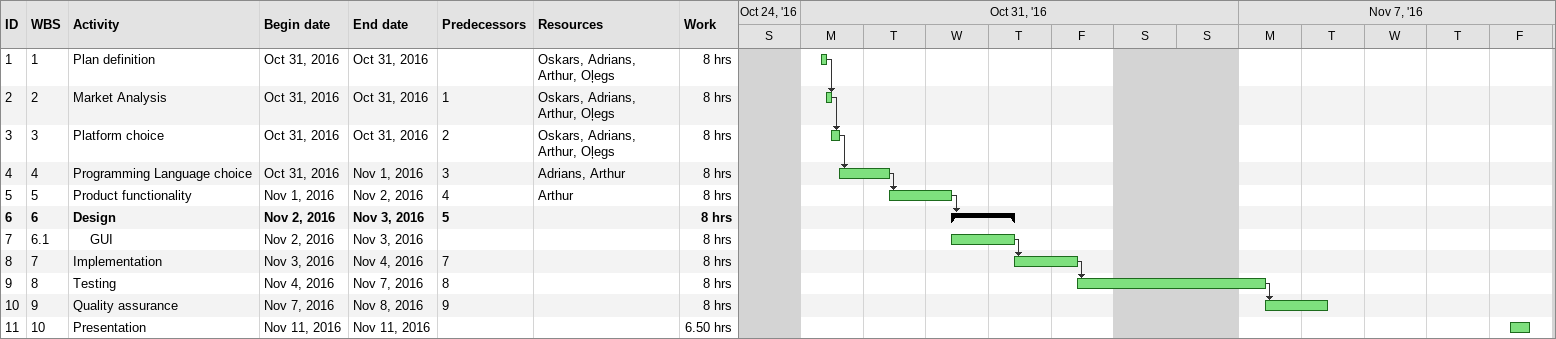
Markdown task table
| ID | WBS | Task | Start | Finish | Predecessors | Resources | Work (h) |
|---|---|---|---|---|---|---|---|
| 1 | 1 | Plan definition | 2016-10-31 | 2016-10-31 |  | Oskars, Adrians, Arthur, Oļegs | 8 |
| 2 | 2 | Market Analysis | 2016-10-31 | 2016-10-31 | 1 | Oskars, Adrians, Arthur, Oļegs | 8 |
| 3 | 3 | Platform choice | 2016-10-31 | 2016-10-31 | 2 | Oskars, Adrians, Arthur, Oļegs | 8 |
| 4 | 4 | Programming Language choice | 2016-10-31 | 2016-11-01 | 3 | Adrians, Arthur | 8 |
| 5 | 5 | Product functionality | 2016-11-01 | 2016-11-02 | 4 | Arthur | 8 |
| 6 | 6 | **Design** | 2016-11-02 | 2016-11-03 | 5 |  | 8 |
| 7 | 6.1 | GUI | 2016-11-02 | 2016-11-03 |  |  | 8 |
| 8 | 7 | Implementation | 2016-11-03 | 2016-11-04 | 7 |  | 8 |
| 9 | 8 | Testing | 2016-11-04 | 2016-11-07 | 8 |  | 8 |
| 10 | 9 | Quality assurance | 2016-11-07 | 2016-11-08 | 9 |  | 8 |
| 11 | 10 | Presentation | 2016-11-11 | 2016-11-11 |  |  | 6.50 |
